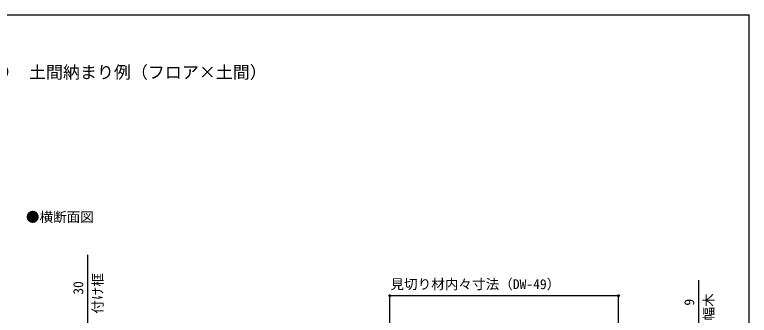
# Model space of a CAD drawing. Units: millimetres, scale not verified. Extents: x -525 to 525, y -784 to 780.
# Drawn here: x -124 to 525, y 481 to 746 of the extents above; entities that cross this region are included whole.
import ezdxf
from ezdxf.enums import TextEntityAlignment as Align

# ---------------------------------------------------------------- set-up
doc = ezdxf.new("R2010")
doc.units = ezdxf.units.MM
doc.header["$LTSCALE"] = 4
for name, color, linetype in [('0-1_USER1', 3, 'Continuous'), ('0-5_YKK_D', 6, 'Continuous'), ('0-6_YKK_ZWAK', 7, 'Continuous')]:
    doc.layers.add(name, color=color, linetype=linetype)
doc.styles.add('ＭＳ ゴシック', font='')
doc.styles.get('ＭＳ ゴシック').set_extended_font_data('MS Gothic')

msp = doc.modelspace()

# ---------------------------------------------------------------- linework, layer by layer
at = {"layer": '0-5_YKK_D'}
for p, q in [((207.623, 369.239), (207.623, 499.239)), ((409.623, 498.239), (207.623, 498.239)), ((409.623, 369.739), (409.623, 499.239))]:
    msp.add_line(p, q, dxfattribs=at)
for points in [[(-58.989, 448.239), (-58.989, 478.239), (-58.989, 534.276)], [(480.485, 457.741), (480.485, 466.741), (480.485, 511.803)]]:
    msp.add_lwpolyline(points, dxfattribs=at)
for centre in [(207.623, 498.239), (409.623, 498.239)]:
    msp.add_circle(centre, 0.85, dxfattribs=at)
at = {"layer": '0-6_YKK_ZWAK'}
msp.add_line((-525, 746.5), (525, 746.5), dxfattribs=at)
msp.add_lwpolyline([(-525, -783.5), (525, -783.5), (525, 746.5)], dxfattribs=at)

# ---------------------------------------------------------------- texts
at = {"layer": '0-1_USER1', "style": 'ＭＳ ゴシック'}
for s, height, p in [('■アウトセット引戸\u3000片引き戸（標準）クロス納まり\u3000土間納まり例（フロア×土間）', 11, (-486.153, 686.858)), ('●横断面図', 8.798, (-113.747, 560.693))]:
    msp.add_text(s, height=height, dxfattribs=at).set_placement(p, align=Align.BOTTOM_LEFT)
at = {"layer": '0-5_YKK_D', "style": 'ＭＳ ゴシック'}
for s, p in [('付け框', (-43.375, 482.253)), ('30', (-60.489, 499.094)), ('幅木', (496.099, 476.349)), ('9', (478.985, 489.44))]:
    msp.add_text(s, height=8.798, rotation=90, dxfattribs=at).set_placement(p, align=Align.BOTTOM_LEFT)
msp.add_text('見切り材内々寸法（DW-49）', height=8.798, dxfattribs=at).set_placement((208.157, 501.376), align=Align.BOTTOM_LEFT)

doc.saveas('drawing.dxf')
